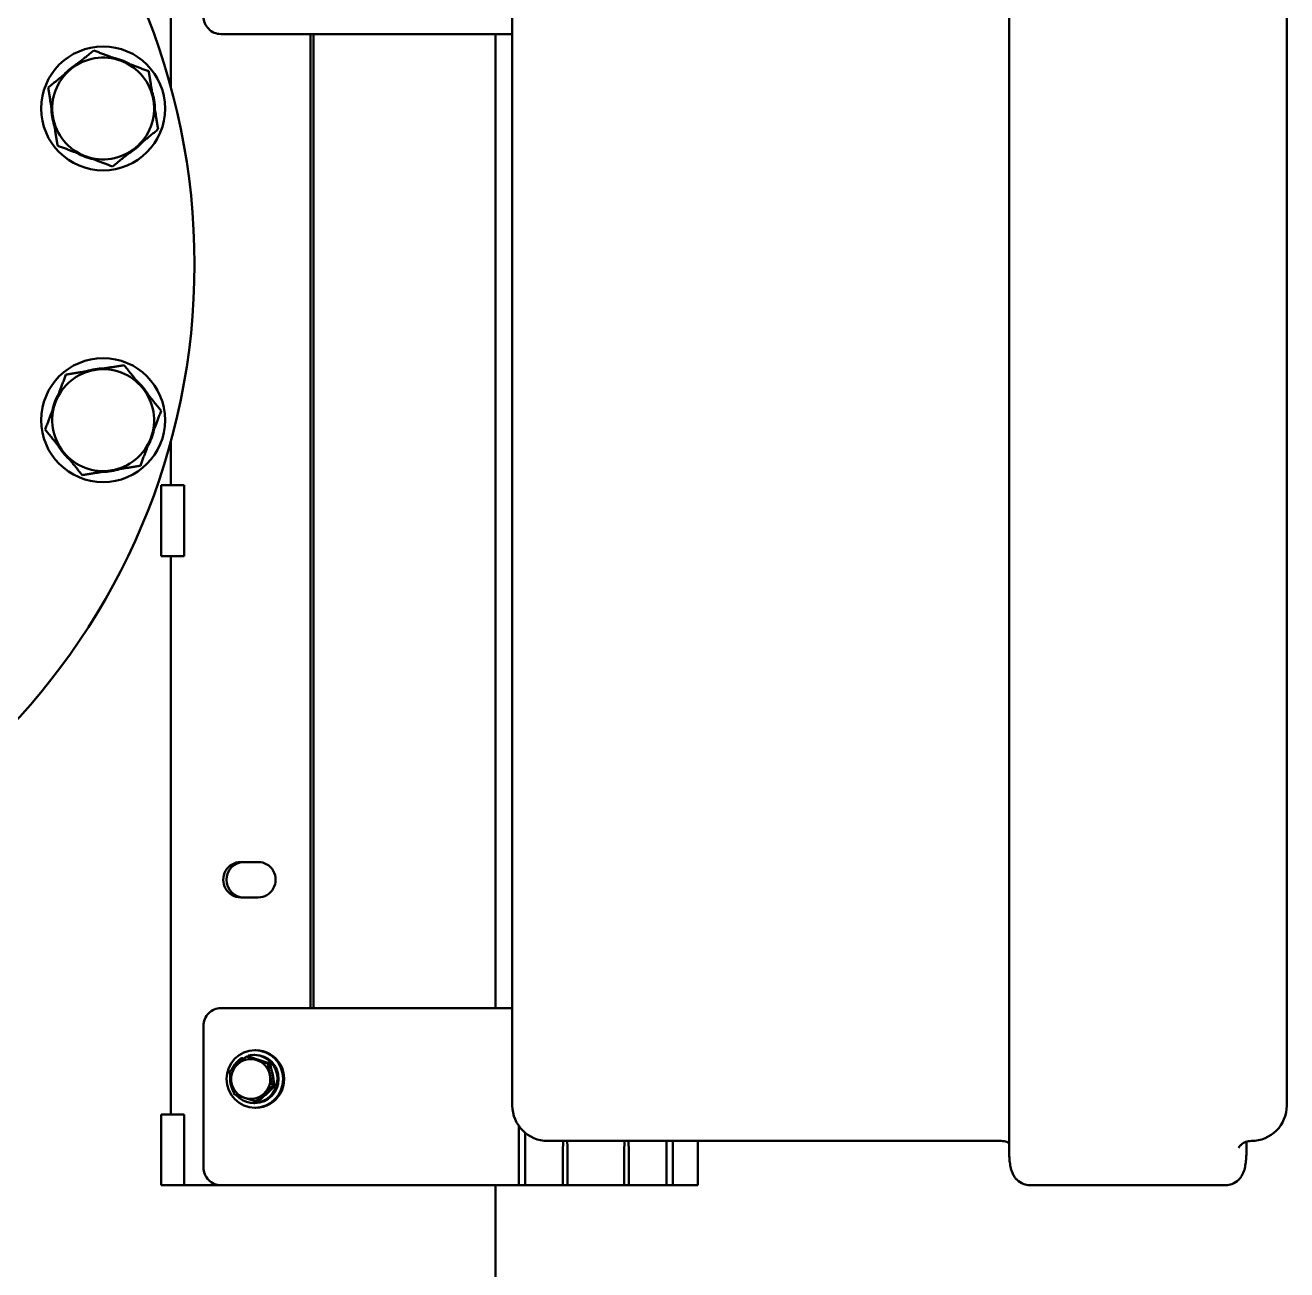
# Model space of a CAD drawing. Header units: inches. Extents: x 15 to 402, y 6 to 258.
# Drawn here: x 207.14 to 224.95, y 82.67 to 100.24 of the extents above; entities that cross this region are included whole.
import ezdxf

# ---------------------------------------------------------------- set-up
doc = ezdxf.new("R2010")
doc.units = ezdxf.units.IN
doc.header["$LTSCALE"] = 12
doc.header["$MEASUREMENT"] = 0
doc.layers.add('Visible (ANSI)', color=7, linetype='Continuous', lineweight=50)

msp = doc.modelspace()

# ---------------------------------------------------------------- linework, layer by layer
at = {"layer": 'Visible (ANSI)'}
for p, q in [((209.19752, 101.62576), (209.19752, 99.35494)), ((221.0292, 101.11576), (221.0292, 84.36576)), ((214.01578, 100.49076), (214.01578, 84.99076)), ((224.94888, 84.99076), (224.94888, 100.49076)), ((209.90357, 100.11576), (213.25374, 100.11576)), ((211.16714, 86.36576), (211.16714, 100.11576)), ((211.21055, 100.11576), (211.21055, 86.36576)), ((213.76056, 100.11576), (213.25374, 100.11576)), ((213.76056, 100.11576), (214.01578, 100.11576)), ((213.77968, 100.11576), (213.77968, 86.36576)), ((209.19752, 94.37658), (209.19752, 93.74576)), ((209.05693, 93.74576), (209.38217, 93.74576)), ((209.05693, 93.74576), (209.05693, 92.74576)), ((209.38217, 93.74576), (209.38217, 92.74576)), ((209.05693, 92.74576), (209.38217, 92.74576)), ((209.19752, 92.74576), (209.19752, 84.86576)), ((210.18233, 88.42826), (210.42853, 88.42826)), ((210.42853, 87.92826), (210.18233, 87.92826)), ((213.25374, 86.36576), (209.90357, 86.36576)), ((213.25374, 86.36576), (213.76056, 86.36576)), ((214.01578, 86.36576), (213.76056, 86.36576)), ((209.65736, 86.11576), (209.65736, 84.11576)), ((210.29598, 85.68336), (210.26249, 85.68336)), ((210.28993, 85.68336), (210.28503, 85.69573)), ((210.29598, 85.68336), (210.44777, 85.63273)), ((210.36576, 85.70576), (210.38208, 85.70576)), ((210.39597, 85.77176), (210.38208, 85.77176)), ((210.19914, 85.66068), (210.21546, 85.66068)), ((210.19914, 85.66068), (210.20853, 85.63695)), ((210.22068, 85.6475), (210.21546, 85.66068)), ((210.44777, 85.63273), (210.59957, 85.5821)), ((210.59957, 85.5821), (210.56607, 85.5821)), ((210.59957, 85.5821), (210.63228, 85.4233)), ((210.63228, 85.4233), (210.665, 85.2645)), ((210.54592, 85.15634), (210.42684, 85.04817)), ((210.665, 85.2645), (210.54592, 85.15634)), ((210.665, 85.2645), (210.6315, 85.2645)), ((210.36576, 85.02576), (210.38208, 85.02576)), ((210.39597, 84.95976), (210.38208, 84.95976)), ((210.42684, 85.04817), (210.39335, 85.04817)), ((209.05693, 84.86576), (209.38217, 84.86576)), ((209.05693, 84.86576), (209.05693, 83.86576)), ((209.38217, 84.86576), (209.38217, 83.86576)), ((214.11018, 83.86576), (214.11018, 84.69839)), ((214.197, 84.60556), (214.197, 83.86576)), ((214.51578, 84.49076), (220.91703, 84.49076)), ((216.19396, 83.86576), (216.19396, 84.49076)), ((216.28078, 84.49076), (216.28078, 83.86576)), ((216.63704, 83.86576), (216.63704, 84.49076)), ((224.38013, 84.48009), (224.38013, 84.36576)), ((214.73054, 83.86576), (214.73054, 84.36576)), ((214.79566, 84.36576), (214.79566, 83.86576)), ((215.59531, 83.86576), (215.59531, 84.36576)), ((215.66042, 84.36576), (215.66042, 83.86576)), ((209.05693, 83.86576), (209.38217, 83.86576)), ((209.38217, 83.86576), (209.90357, 83.86576)), ((209.90357, 83.86576), (213.25374, 83.86576)), ((213.76056, 83.86576), (213.25374, 83.86576)), ((213.76056, 83.86576), (214.11018, 83.86576)), ((213.77968, 83.86576), (213.77968, 67.98676)), ((214.197, 83.86576), (214.11018, 83.86576)), ((214.197, 83.86576), (214.73054, 83.86576)), ((214.79566, 83.86576), (214.73054, 83.86576)), ((214.79566, 83.86576), (215.59531, 83.86576)), ((215.66042, 83.86576), (215.59531, 83.86576)), ((215.66042, 83.86576), (216.19396, 83.86576)), ((216.28078, 83.86576), (216.19396, 83.86576)), ((216.28078, 83.86576), (216.6304, 83.86576)), ((216.63704, 83.86576), (216.6304, 83.86576)), ((221.32261, 83.86576), (221.56882, 83.86576)), ((221.56882, 83.86576), (224.08672, 83.86576))]:
    msp.add_line(p, q, dxfattribs=at)
for centre, radius in [((200.02942, 96.86576), 9.5), ((208.23979, 99.06573), 0.875), ((208.23979, 94.6658), 0.875)]:
    msp.add_circle(centre, radius, dxfattribs=at)
for centre, radius, start, end in [((208.23979, 99.06573), 0.71875, 69.233893, 129.233893), ((208.23979, 99.06573), 0.7295, 59.385532, 79.082255), ((208.23979, 99.06573), 0.71875, 9.233893, 69.233893), ((208.23979, 99.06573), 0.71875, 129.233893, 189.233893), ((208.23979, 99.06573), 0.7295, 119.385532, 139.082255), ((208.23979, 99.06573), 0.7295, 359.385532, 19.082255), ((208.23979, 99.06573), 0.7295, 179.385532, 199.082255), ((208.23979, 99.06573), 0.71875, 309.233893, 9.233893), ((208.23979, 99.06573), 0.71875, 189.233893, 249.233893), ((208.23979, 99.06573), 0.71875, 249.233893, 309.233893), ((208.23979, 99.06573), 0.7295, 299.385532, 319.082255), ((208.23979, 99.06573), 0.7295, 239.385532, 259.082255), ((208.23979, 94.6658), 0.71875, 99.233893, 159.233893), ((208.23979, 94.6658), 0.7295, 89.385532, 109.082255), ((208.23979, 94.6658), 0.71875, 39.233893, 99.233893), ((208.23979, 94.6658), 0.7295, 29.385532, 49.082255), ((208.23979, 94.6658), 0.71875, 339.233893, 39.233893), ((208.23979, 94.6658), 0.7295, 149.385532, 169.082255), ((208.23979, 94.6658), 0.71875, 159.233893, 219.233893), ((208.23979, 94.6658), 0.71875, 279.233893, 339.233893), ((208.23979, 94.6658), 0.7295, 329.385532, 349.082255), ((208.23979, 94.6658), 0.7295, 209.385532, 229.082255), ((208.23979, 94.6658), 0.71875, 219.233893, 279.233893), ((208.23979, 94.6658), 0.7295, 269.385532, 289.082255), ((214.51578, 84.99076), 0.5, 180, 270), ((224.44888, 84.99076), 0.5, 270, 0)]:
    msp.add_arc(centre, radius, start, end, dxfattribs=at)
for centre, major_axis, ratio, start_param, end_param in [((209.90357, 100.36576), (0, -0.25), 0.98480775, 4.71238898, 6.28318531), ((210.18233, 88.17826), (0, -0.25), 0.98480775, 3.14159265, 6.28318531), ((210.22574, 88.17826), (0, 0.25), 0.98480775, 0, 3.14159265), ((210.42853, 88.17826), (0, 0.25), 0.98480775, 3.14159265, 6.28318531), ((209.90357, 86.11576), (0, 0.25), 0.98480775, 0, 1.57079633), ((210.36576, 85.36576), (0, 0.34), 0.98480775, 2.29453141, 6.52667947), ((210.32356, 85.36576), (0, 0.281), 0.98480775, 5.96580896, 7.01300651), ((210.38208, 85.36576), (0, -0.34), 0.98480775, 0, 3.14159265), ((210.39597, 85.36576), (0, 0.406), 0.98480775, 3.14159265, 6.28318531), ((210.32356, 85.36576), (0, -0.281), 0.98480775, 3.87141386, 4.91861141), ((210.36576, 85.36576), (0, 0.34), 0.98480775, 0.52085292, 1.16668016), ((210.32356, 85.36576), (0, 0.281), 0.98480775, 4.91861141, 5.96580896), ((210.36576, 85.36576), (0, 0.281), 0.98480775, 5.86680962, 6.0648083), ((210.36576, 85.36576), (0, 0.34), 0.98480775, 1.44207374, 2.11807831), ((210.32356, 85.36576), (0, -0.281), 0.98480775, 4.91861141, 5.96580896), ((210.32356, 85.36576), (0, 0.281), 0.98480775, 3.87141386, 4.91861141), ((210.36576, 85.36576), (0, -0.281), 0.98480775, 1.60153686, 1.95250065), ((210.32356, 85.36576), (0, -0.281), 0.98480775, 5.96580896, 7.01300651), ((210.36576, 85.36576), (0, -0.281), 0.98480775, 0.58505012, 0.87459229), ((214.7631, 84.36576), (0, 0.1875), 0.17364818, 0.84106867, 1.57079633), ((214.7631, 84.36576), (0, -0.1875), 0.17364818, 1.57079633, 2.30052398), ((215.62786, 84.36576), (0, 0.1875), 0.17364818, 0.84106867, 1.57079633), ((215.62786, 84.36576), (0, -0.1875), 0.17364818, 1.57079633, 2.30052398), ((209.90357, 84.11576), (0, -0.25), 0.98480775, 4.71238898, 6.28318531)]:
    msp.add_ellipse(centre, major_axis=major_axis, ratio=ratio, start_param=start_param, end_param=end_param, dxfattribs=at)
msp.add_ellipse((210.38208, 85.36576), major_axis=(0, 0.406), ratio=0.98480775, dxfattribs=at)
for points, weights in [([(207.78519, 99.62245), (207.93437, 99.74426), (208.10662, 99.88491)], [1, 1.04314139574, 1.01001874936]), ([(208.10662, 99.88491), (208.31455, 99.80607), (208.49463, 99.73778)], [1.01001874936, 1.04314139574, 1]), ([(208.49463, 99.73778), (208.67471, 99.6695), (208.88264, 99.59065)], [1, 1.04314139574, 1.01001874936]), ([(207.46377, 99.35998), (207.63602, 99.50064), (207.78519, 99.62245)], [1.01001874936, 1.04314139574, 1]), ([(208.88264, 99.59065), (208.91833, 99.37115), (208.94923, 99.18106)], [1.01001874936, 1.04314139574, 1]), ([(207.53036, 98.95039), (207.49945, 99.14048), (207.46377, 99.35998)], [1, 1.04314139574, 1.01001874936]), ([(208.94923, 99.18106), (208.98013, 98.99097), (209.01582, 98.77147)], [1, 1.04314139574, 1.01001874936]), ([(207.59695, 98.5408), (207.56126, 98.7603), (207.53036, 98.95039)], [1.01001874936, 1.04314139574, 1]), ([(209.01582, 98.77147), (208.84357, 98.63081), (208.69439, 98.509)], [1.01001874936, 1.04314139574, 1]), ([(207.98496, 98.39367), (207.80488, 98.46195), (207.59695, 98.5408)], [1, 1.04314139574, 1.01001874936]), ([(208.69439, 98.509), (208.54522, 98.38719), (208.37297, 98.24654)], [1, 1.04314139574, 1.01001874936]), ([(208.37297, 98.24654), (208.16503, 98.32539), (207.98496, 98.39367)], [1.01001874936, 1.04314139574, 1]), ([(207.56774, 94.92064), (207.63602, 95.10071), (207.71487, 95.30865)], [1, 1.04314139574, 1.01001874936]), ([(207.71487, 95.30865), (207.93437, 95.34433), (208.12446, 95.37524)], [1.01001874936, 1.04314139574, 1]), ([(208.12446, 95.37524), (208.31455, 95.40614), (208.53405, 95.44183)], [1, 1.04314139574, 1.01001874936]), ([(208.53405, 95.44183), (208.67471, 95.26958), (208.79652, 95.1204)], [1.01001874936, 1.04314139574, 1]), ([(208.79652, 95.1204), (208.91833, 94.97123), (209.05898, 94.79898)], [1, 1.04314139574, 1.01001874936]), ([(207.42061, 94.53263), (207.49945, 94.74056), (207.56774, 94.92064)], [1.01001874936, 1.04314139574, 1]), ([(209.05898, 94.79898), (208.98013, 94.59104), (208.91185, 94.41097)], [1.01001874936, 1.04314139574, 1]), ([(207.68307, 94.2112), (207.56126, 94.36037), (207.42061, 94.53263)], [1, 1.04314139574, 1.01001874936]), ([(208.91185, 94.41097), (208.84357, 94.23089), (208.76472, 94.02295)], [1, 1.04314139574, 1.01001874936]), ([(207.94553, 93.88978), (207.80488, 94.06203), (207.68307, 94.2112)], [1.01001874936, 1.04314139574, 1]), ([(208.35513, 93.95637), (208.16503, 93.92546), (207.94553, 93.88978)], [1, 1.04314139574, 1.01001874936]), ([(208.76472, 94.02295), (208.54522, 93.98727), (208.35513, 93.95637)], [1.01001874936, 1.04314139574, 1]), ([(210.13905, 85.57519), (210.19432, 85.62539), (210.26249, 85.68336)], [1, 1.0379548493, 1]), ([(210.26249, 85.68336), (210.33947, 85.65623), (210.40992, 85.63273)], [1, 1.0379548493, 1]), ([(210.02433, 85.46702), (210.08379, 85.52499), (210.13905, 85.57519)], [1, 1.0379548493, 1]), ([(210.40992, 85.63273), (210.48037, 85.60923), (210.56607, 85.5821)], [1, 1.0379548493, 1]), ([(210.56607, 85.5821), (210.57924, 85.497), (210.59443, 85.4233)], [1, 1.0379548493, 1]), ([(210.05269, 85.30823), (210.03751, 85.38192), (210.02433, 85.46702)], [1, 1.0379548493, 1]), ([(210.08976, 85.14943), (210.06787, 85.23453), (210.05269, 85.30823)], [1, 1.0379548493, 1]), ([(210.59443, 85.4233), (210.60961, 85.3496), (210.6315, 85.2645)], [1, 1.0379548493, 1]), ([(210.2372, 85.0988), (210.16675, 85.1223), (210.08976, 85.14943)], [1, 1.0379548493, 1]), ([(210.50806, 85.15634), (210.4528, 85.10614), (210.39335, 85.04817)], [1, 1.0379548493, 1]), ([(210.6315, 85.2645), (210.56333, 85.20654), (210.50806, 85.15634)], [1, 1.0379548493, 1]), ([(210.39335, 85.04817), (210.30764, 85.0753), (210.2372, 85.0988)], [1, 1.0379548493, 1])]:
    msp.add_rational_spline(points, weights, degree=2, dxfattribs=at)
for points, knots in [([(220.91703, 84.49076), (220.94488, 84.49076), (220.9724, 84.48525), (221.00794, 84.47217), (221.01935, 84.46662), (221.0292, 84.46092)], [1.570796327, 1.570796327, 1.570796327, 1.570796327, 1.634593876, 1.634593876, 1.670914206, 1.670914206, 1.670914206, 1.670914206]), ([(224.44888, 84.49076), (224.42104, 84.49076), (224.39352, 84.48525), (224.34662, 84.468), (224.32789, 84.45638), (224.29942, 84.4346), (224.29003, 84.42453), (224.27667, 84.40853), (224.27297, 84.4027), (224.26848, 84.39523), (224.26775, 84.39357), (224.26775, 84.39357)], [4.71238898, 4.71238898, 4.71238898, 4.71238898, 4.77618653, 4.77618653, 4.844481051, 4.844481051, 4.917367505, 4.917367505, 4.993959035, 4.993959035, 5.071020116, 5.071020116, 5.071020116, 5.071020116]), ([(221.0292, 84.36576), (221.0292, 84.33504), (221.03004, 84.30433), (221.03341, 84.24453), (221.03593, 84.21549), (221.04299, 84.15956), (221.04737, 84.13289), (221.06052, 84.0779), (221.06693, 84.05091), (221.09507, 83.99826), (221.10301, 83.98496), (221.12285, 83.95912), (221.13278, 83.94761), (221.16614, 83.91674), (221.19476, 83.89567), (221.26086, 83.87175), (221.29159, 83.86576), (221.32261, 83.86576)], [3.14159265, 3.14159265, 3.14159265, 3.14159265, 3.45575192, 3.45575192, 3.76991118, 3.76991118, 4.08407045, 4.08407045, 4.39822972, 4.39822972, 4.49001398, 4.49001398, 4.55312441, 4.55312441, 4.64962358, 4.64962358, 4.71238898, 4.71238898, 4.71238898, 4.71238898]), ([(224.38013, 84.36576), (224.38013, 84.33504), (224.37929, 84.30433), (224.37592, 84.24453), (224.3734, 84.21549), (224.36634, 84.15956), (224.36196, 84.13289), (224.34881, 84.0779), (224.3424, 84.05091), (224.31426, 83.99826), (224.30632, 83.98496), (224.28648, 83.95912), (224.27655, 83.94761), (224.24319, 83.91674), (224.21457, 83.89567), (224.14847, 83.87175), (224.11774, 83.86576), (224.08672, 83.86576)], [0, 0, 0, 0, 0.31415927, 0.31415927, 0.62831853, 0.62831853, 0.9424778, 0.9424778, 1.25663706, 1.25663706, 1.34842132, 1.34842132, 1.41153175, 1.41153175, 1.50803093, 1.50803093, 1.57079633, 1.57079633, 1.57079633, 1.57079633])]:
    msp.add_open_spline(points, degree=3, knots=knots, dxfattribs=at)

doc.saveas('drawing.dxf')
